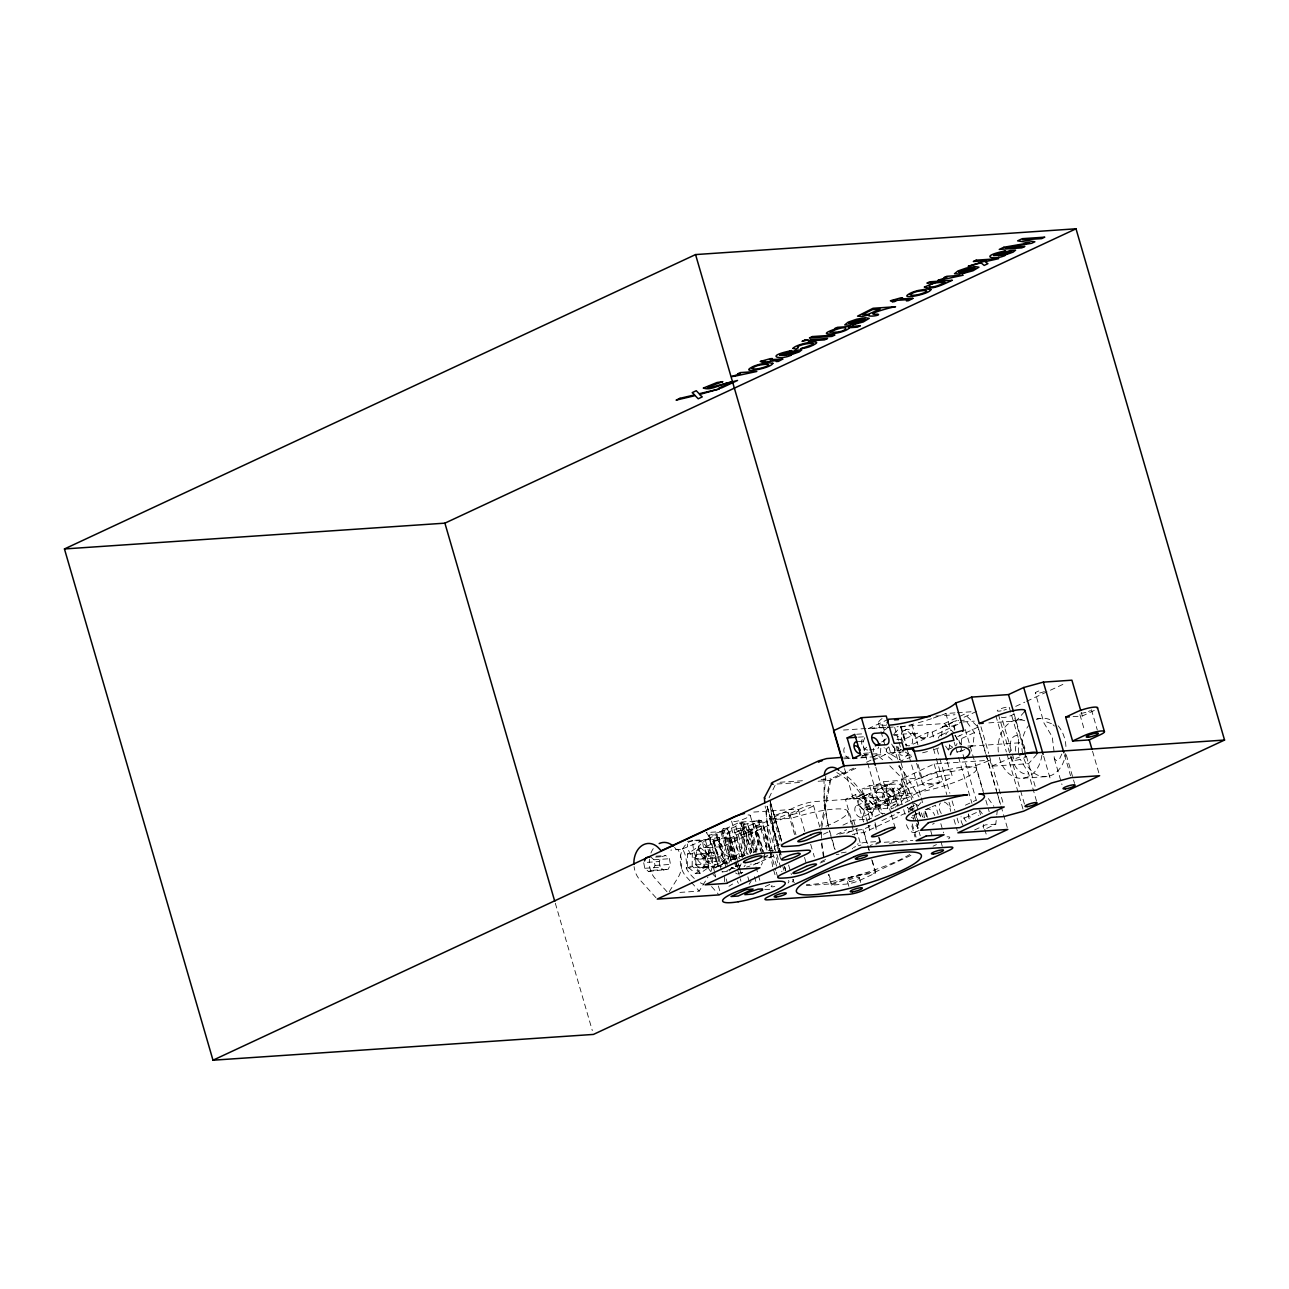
<?xml version="1.0" encoding="UTF-8"?>
<svg xmlns="http://www.w3.org/2000/svg" width="1289" height="1289" viewBox="0 0 1289 1289"><rect width="100%" height="100%" fill="white"/><g stroke="black" fill="none" stroke-linecap="round" stroke-linejoin="round"><path stroke-width="0.75" stroke-dasharray="5 3.75" d="M821.447 838.317L821.447 833.467M1054.064 751.551L1052.211 736.776L1043.977 723.048L1035.325 692.87M687.375 866.546L687.569 853.93L695.915 848.275L700.668 847.953L708.821 854.897L708.644 867.513L700.298 873.185L695.544 873.507L687.375 866.546L692.145 866.224L700.298 873.185M692.145 866.224L692.322 853.608L700.668 847.953M695.544 873.507L703.891 867.835L704.068 855.219L695.915 848.275M731.411 861.439L721.566 830.325L723.58 828.424L731.411 828.037C735.89 827.957 740.128 820.448 745.01 823.574L753.372 852.351M730.476 861.036L731.169 859.618L745.203 855.026M754.226 851.9L747.974 830.422L750.665 830.809L748.651 832.71L740.821 833.097C738.774 833.5 725.514 841.926 728.575 836.335L737.485 867.046M687.504 841.33L703.069 840.283L702.859 843.038A15.355 11.553 86.1 0 0 718.634 857.233A15.355 11.553 86.1 0 0 723.355 833.484L721.792 831.55L706.227 832.597L707.79 834.531A15.355 11.553 86.1 0 1 703.053 858.297A15.355 11.553 86.1 0 1 687.295 844.086M753.727 852.802A15.355 11.553 86.1 0 0 755.338 831.308L753.775 829.375L735.052 838.108L719.471 839.171L719.262 841.926A15.355 11.553 86.1 0 0 735.036 856.122A15.355 11.553 86.1 0 0 739.757 832.372L738.194 830.438L743.141 828.134L761.283 820.658L762.331 823.059A43.375 32.612 86.1 0 1 765.618 849.644M735.052 838.108L734.843 840.863A15.355 11.553 86.1 0 0 747.072 855.912M820.9 825.959L829.874 780.441L858.667 767.019M824.009 778.572L824.219 805.464L828.65 827.039M873.233 751.809L873.62 748.297M872.653 757.062L880.274 753.517L880.838 748.264M887.525 808.235L888.669 797.73L881.579 787.772L862.003 789.094L867.948 809.573L887.525 808.235L895.13 804.69L896.274 794.169L889.184 784.228L869.608 785.549L862.003 789.094M941.566 736.116L942.581 726.722L955.262 720.809L958.694 720.583M954.231 730.202L955.262 720.809M956.873 751.858L960.305 751.616L960.917 745.993M961.127 744.107L961.739 738.468L959.532 735.358M966.17 821.447L963.946 818.338L964.349 814.584M960.305 751.616L972.986 745.703L974.42 732.555L965.558 720.116L960.402 720.47M983.314 828.215L983.716 824.444M986.73 828.392L995.785 824.17L996.606 816.662M996.8 814.777L997.219 811.023M724.531 876.617L724.579 881.869M825.798 775.849L823.977 797.794L828.102 825.975M821.754 827.844L830.938 778.814L855.799 767.213M694.288 878.454A43.375 32.612 86.1 0 1 686.65 869.06L686.264 866.885A22.412 16.854 86.1 0 0 682.622 849.145L670.796 850.128M725.03 863.775C718.07 858.909 714.042 849.854 714.525 841.475L719.471 839.171M703.069 840.283L698.122 842.587L698.59 847.308A21.687 16.306 86.1 0 0 720.358 863.211A21.687 16.306 86.1 0 0 728.801 833.226L726.964 828.15L739.886 822.108L761.283 820.658M750.391 853.93C753.582 845.117 753.114 834.853 748.361 826.7M1061.83 754.017L1059.864 758.286L1056.448 760.655L1054.321 758.657L1053.999 754.548M864.79 737.646L862.712 742.996L867.094 761.251M882.997 733.538L886.461 724.611M745.01 823.574L743.656 824.799L751.761 852.448M769.098 797.73L775.881 783.696M648.512 871.477L668.201 869.253L670.473 864.403L669.426 858.732L665.688 855.525L661.434 856.702L659.162 861.551L643.71 862.599L644.758 868.287L648.512 871.477L652.75 870.301L655.021 865.451L653.974 859.779L650.22 856.573M694.835 859.135L697.091 854.285L712.044 852.383L715.782 855.59L716.829 861.261L714.573 866.111L699.621 868.013L695.883 864.822L694.835 859.135L705.534 858.41L707.79 853.56L712.044 852.383M669.281 891.634L677.998 877.632A22.412 16.854 86.1 0 0 677.869 849.467L677.708 849.225M679.899 892.407L699.218 891.102L707.935 877.084M729.477 870.832L731.395 867.739L734.972 867.497M749.151 884.302L751.084 881.193M721.341 869.946L712.978 841.169L719.198 837.383L728.108 868.093M773.497 850.724L768.18 850.676L759.269 819.965L753.034 823.752L761.96 854.462M714.332 870.784L705.228 839.832L717.135 834.692L725.498 863.485M753.259 864.967L772.578 856.412L764.023 857.137L755.096 826.442L767.003 821.302L753.034 823.752M764.023 857.137L767.825 855.235M759.559 862.051L757.578 863.421L750.585 864.21M908.809 753.066L902.042 761.058L890.989 754.274L888.846 746.895M921.039 802.435L917.655 806.415L907.504 811.152L914.272 803.16L919.025 806.076M1024.546 711.609L1016.183 721.034L987.084 723M1036.936 754.242L1028.574 763.684L991.724 766.182L989.984 760.204L934.122 763.99L901.156 779.362L906.602 798.133L939.568 782.761L934.122 763.99M732.635 884.012L728.946 886.268M894.195 733.505L900.657 727.157A57.828 10.634 -16.2 0 0 916.012 723.387M727.012 833.21L734.037 829.375L744.51 827.506L744.849 828.65L735.036 832.678L727.012 833.21L734.811 860.085M863.791 749.892L866.675 747.201M885.334 729.703L888.218 727.012L841.346 730.186M895.114 807.349L908.036 795.232L898.127 761.122M860.375 797.827L859.537 798.519A6.332 4.012 65 0 0 859.618 805.367A6.332 4.012 65 0 0 864.903 809.46L873.217 808.896A6.332 4.012 65 0 0 875.956 804.255A6.332 4.012 65 0 0 872.137 797.665L860.375 797.827L869.93 793.508M715.588 876.375L713.929 870.623A32.531 5.978 -16.2 0 1 715.443 867.529L731.169 859.618L739.628 858.377M744.075 866.724L745.251 865.161M721.921 866.224L717.49 866.127L708.563 835.433L724.257 830.712L721.566 830.325M747.974 830.422L763.668 825.701L772.03 854.494M717.49 866.127L724.354 863.888M773.368 855.977L763.845 859.086M743.656 824.799L759.269 819.965M731.814 868.673L733.522 867.723M740.982 873.41L742.818 872.395L740.611 872.54M904.121 730.557L906.393 729.445M821.077 861.648L827.812 858.49M874.812 808.235L884.995 803.466M888.54 719.246L868.254 728.704L886.268 727.495M881.595 741.948L884.979 740.369L883.98 736.954M861.68 756.224L870.123 752.293M896.822 739.564L904.717 739.032L917.397 733.119A8.137 5.156 65 0 0 924.342 738.726A8.137 5.156 65 0 0 927.822 732.41L932.124 732.12L956.97 720.519M900.286 726.545L944.338 723.548L964.623 714.09L978.093 727.093L996.606 790.818M904.717 739.032A8.137 5.156 65 0 1 907.214 729.284A8.137 5.156 65 0 1 915.158 738.323L927.822 732.41M866.45 762.25L875.328 758.109M964.075 717.216L976.498 711.415M682.461 848.903L698.122 842.587M873.056 760.301L885.656 754.436L893.1 760.945M721.792 831.55L726.738 829.246M890.989 754.274L901.124 749.553M942.581 726.722L952.877 726.029L961.932 721.808M957.904 724.354L930.142 737.308L915.158 738.323M941.051 735.133L948.656 731.588A8.137 5.156 65 0 0 945.884 734.633M710.352 871.074A43.375 32.612 86.1 0 1 708.048 867.61L707.661 865.435A22.412 16.854 86.1 0 0 704.02 847.695L714.299 842.571M689.986 880.838L686.038 876.439A20.608 15.484 86.1 0 1 683.605 847.421A20.608 15.484 86.1 0 1 705.421 845.326L707.5 847.646L708.773 847.372A22.412 16.854 86.1 0 1 710.819 871.702M1015.748 706.372L1024.803 702.151M1026.624 701.313L1064.65 683.573M907.118 758.705L912.193 756.337L902.703 750.52M978.093 727.093L957.808 736.551L960.047 744.285M707.5 847.646L722.952 846.599L794.201 813.375A14.453 2.659 -16.2 0 0 794.83 809.283L752.035 812.183A14.453 2.659 -16.2 0 0 750.424 812.344M961.739 738.468L974.42 732.555M948.156 749.602L954.231 746.766A8.137 5.156 65 0 1 949.832 745.38M853.366 826.62L845.439 799.341L855.574 794.604L869.253 793.67L875.988 800.179L879.775 813.198M884.947 813.375L881.257 813.617L873.33 786.322L883.464 781.601L897.144 780.667L903.879 787.176L907.665 800.195M844.537 768.615L853.35 798.938L863.501 794.217A14.453 2.659 -16.2 0 1 843.844 799.583L815.309 801.516A14.453 2.659 -16.2 0 0 795.667 806.898L777.912 815.18A14.453 2.659 -16.2 0 0 777.283 819.256L791.172 818.322A50.593 9.313 -16.2 0 1 844.714 809.428A50.593 9.313 -16.2 0 1 825.121 826.555M845.439 799.341L859.102 798.407L869.253 793.67M881.579 787.772L897.144 780.667M877.535 789.964L887.686 785.227M856.637 805.689L866.788 800.952M884.528 792.671L894.679 787.95M779.346 844.359L774.206 846.76A14.453 2.659 -16.2 0 0 771.128 850.804M859.102 798.407L865.854 804.9L875.988 800.179M873.33 786.322L886.993 785.404L893.728 791.897L903.879 787.176M875.811 767.213L885.205 799.583L908.02 788.932A14.453 2.659 -16.2 0 1 927.677 783.567L939.568 782.761M867.948 809.573L875.569 806.012L895.13 804.69M892.6 799.905L902.735 795.184M823.429 834.225L828.763 831.743M842.958 825.121L853.608 820.158L869.608 819.063M861.874 817.194A6.332 4.012 65 0 0 861.133 807.172A6.332 4.012 65 0 0 854.768 809.959A6.332 4.012 65 0 0 861.874 817.194L872.025 812.473A6.332 4.012 65 0 0 871.267 802.451A6.332 4.012 65 0 0 864.919 805.222A6.332 4.012 65 0 0 872.025 812.473M889.764 804.191A6.332 4.012 65 0 0 889.023 794.169A6.332 4.012 65 0 0 882.659 796.94A6.332 4.012 65 0 0 889.764 804.191L899.915 799.454A6.332 4.012 65 0 0 899.158 789.432A6.332 4.012 65 0 0 892.81 792.219A6.332 4.012 65 0 0 899.915 799.454M1073.06 716.636L1082.309 716.007L1093.716 710.69A12.648 2.32 -16.2 0 0 1096.053 709.433M836.625 834.434L846.664 829.745M879.485 814.439L863.517 821.899L855.574 794.604M909.808 800.292L891.392 808.88L883.464 781.601M846.76 833.226L857.523 828.199M839.719 834.047A32.531 5.978 -16.2 0 1 862.921 829.52L871.799 825.379L868.109 825.621M881.934 820.642L899.69 812.376L896 812.618M909.825 807.639L916.93 804.32M852.4 834.45A36.865 6.783 -16.2 0 1 864.113 832.468L914.175 809.121A36.865 6.783 -16.2 0 1 907.327 807.301L908.954 812.843M912.209 815.889L916.769 813.746M930.416 807.575L925.341 809.943L927.484 817.323M932.092 806.785L935.476 805.206L938.166 814.439M765.247 886.558L770.306 884.19M965.38 805.19L976.24 800.131M914.739 832.485L920.829 829.649M963.946 818.338L976.627 812.424L978.834 815.534M806.382 885.591L831.695 883.835L835.965 882.143A36.865 6.783 -16.2 0 1 875.569 871.88L913.837 854.027M871.702 859.779L875.553 873.007L860.343 880.113A10.844 1.998 -16.2 0 1 845.6 884.141L831.341 885.108L828.263 874.538M933.027 846.212L936.41 844.633M974.629 829.939L985.489 824.863L995.785 824.17M913.111 744.156L925.067 738.613M991.724 766.182L1009.174 758.528A18.078 3.319 -16.2 0 1 1013.267 756.901M731.556 868.802L726.352 870.752M875.827 844.327L880.081 842.555L912.838 840.364M719.198 837.383L705.228 839.832M712.978 841.169L728.575 836.335M740.305 865.515L733.957 866.74M699.621 868.013L703.875 866.836L706.13 861.987L716.829 861.261M717.135 834.692L708.563 835.433M755.096 826.442L763.668 825.701M726.223 863.453L727.608 863.211M836.207 854.526L838.946 854.204M970.794 746.122L1019.454 742.802A6.332 4.753 86.1 0 1 1024.916 749.795M933.349 718.07A57.828 10.634 -16.2 0 0 945.852 713.494L955.423 712.849M957.34 712.72L972.663 711.673M935.75 716.056L954.988 714.751M963.109 721.937L974.307 721.163M888.266 727.35L898.288 726.674M1017.102 719.971L1025.013 719.439M1036.904 718.634L1040.868 718.36M856.637 734.247L864.194 733.731M858.474 737.147L863.421 736.825M892.89 734.778L917.397 733.119M858.361 741.513L865.016 741.062M869.447 749.908L876.101 749.457A6.332 4.012 65 0 0 878.695 746.976M967.846 746.057L972.986 745.703M863.501 753.34L868.496 753.002M864.468 754.581L868.254 754.339M872.025 754.081L880.274 753.517M844.601 757.207L848.5 756.949M862.196 756.015L868.061 755.628M875.876 755.096L885.656 754.436M843.602 758.834L851.433 758.303M861.245 757.642L874.957 756.707M860.649 757.884L869.366 757.288M779.974 782.262L805.464 780.538M821.141 779.474L830.938 778.814M777.09 784.018L802.499 782.294M818.144 781.247L829.874 780.441M901.156 779.362L921.957 777.96A15.355 2.82 -16.2 0 1 940.261 770.967A15.355 2.82 -16.2 0 1 950.202 771.773A36.14 6.654 -16.2 0 0 989.984 760.204M1023.224 778.169L1047.006 776.558A29.276 22.01 86.1 0 0 1065.649 753.662M853.35 798.938L908.036 795.232M885.205 799.583L906.602 798.133M738.194 830.438L753.775 829.375M694.819 840.299L710.271 839.252M703.858 847.453L708.612 847.131M687.569 853.93L692.322 853.608M656.02 856.186L665.688 855.525M879.356 837.592L880.451 841.346L866.192 842.313A10.844 1.998 -16.2 0 0 857.282 844.166M655.634 857.088L661.434 856.702M697.091 854.285L707.79 853.56M704.068 855.219L708.821 854.897M653.974 859.779L669.426 858.732M701.345 853.109L705.083 856.315L715.782 855.59M699.524 859.135L715.089 858.087M731.491 856.976L743.173 856.17M655.021 865.451L670.473 864.403M644.758 868.287L660.21 867.239L663.964 870.429M695.883 864.822L706.581 864.097L710.32 867.288M652.75 870.301L668.201 869.253M686.086 867.996L714.573 866.111M703.891 867.835L708.644 867.513M721.888 871.863L722.887 871.799M764.764 889.619L771.902 889.136M731.395 867.739L735.068 868.673M1051.453 723.661L1046.024 721.743L1043.977 723.048M836.787 772.562C854.349 782.584 867.771 799.422 873.169 818.95M840.476 771.402C855.832 781.585 867.239 797.166 872.605 814.777M878.889 756.45L884.157 760.945M1053.049 724.789L1054.434 726.061M944.338 723.548L955.117 733.957M889.797 765.811L901.237 777.396L913.643 798.874M898.433 765.892L903.09 770.613L919.025 796.876M722.952 846.599L720.873 844.279A20.608 15.484 86.1 0 0 699.057 846.374A20.608 15.484 86.1 0 0 701.49 875.392M711.528 886.542L719.036 894.904M674.518 847.421L676.596 849.741M691.307 882.304L699.218 891.102M666.993 891.73L655.134 878.534A20.608 15.484 86.1 0 1 649.479 859.086M655.972 897.708L639.682 879.581A20.608 15.484 86.1 0 1 634.059 866.579M952.877 726.029L955.101 729.139M954.94 735.52L961.578 744.849M988.357 798.584L993.883 806.366M945.578 746.089L948.913 750.762M980.107 810.717L982.315 813.826M1036.549 801.226L1028.445 772.933L1020.211 759.205M743.141 828.134L745.203 832.114A21.687 16.306 86.1 0 1 743.157 856.46M726.964 828.15L728.817 831.727M1018.648 752.808L1018.358 739.096L1016.715 735.423C1009.738 736.341 1009.448 746.379 1010.463 751.809M739.886 822.108L740.933 824.509A43.375 32.612 86.1 0 1 743.527 855.493M916.108 804.433L918.316 810.249M918.912 812.086L920.12 815.76M925.099 811.812L926.614 816.823L925.083 811.216M1011.414 756.595C1013.235 764.49 1018.568 774.641 1027.961 774.125L1028.445 772.933M1054.321 758.657L1061.991 784.679M1018.101 737.324L1009.335 707.58A6.332 1.16 -16.2 0 1 1008.369 708.354M912.209 823.913L916.543 838.672M1091.412 709.74L1097.277 729.945M1081.213 712.237L1082.309 716.007M1092.524 751.213L1099.098 773.835M1079.908 714.605L1084.71 731.137M1066.245 754.806L1074.559 783.454M1064.456 754.726L1070.563 775.736M1043.703 756.272L1050.358 779.201M1013.992 713.478L1025.883 754.403M1026.415 756.256L1036.259 790.125M1026.028 756.691L1013.637 714.042A6.332 1.16 -16.2 0 1 1006.741 716.99A6.332 1.16 -16.2 0 1 1001.601 717.055L1011.833 752.293M1012.381 754.146L1013.992 759.704M998.411 714.428L1020.05 788.932M1020.614 790.85L1024.497 804.223M995.833 715.669L1006.387 751.97M1006.935 753.872L1023.031 809.283M980.929 726.706L988.711 753.453M989.259 755.354L1003.132 803.128M997.17 792.751L1000.538 804.336M1001.086 806.269L1007.257 827.506M977.288 724.869L985.618 753.517M986.166 755.435L1000.055 803.192M965.332 729.574L983.088 790.705M985.859 800.26L989.195 811.716M976.514 768.953A40.668 7.476 -16.2 0 1 918.783 792.155A40.668 7.476 -16.2 0 1 916.995 779.201A40.668 7.476 -16.2 0 1 976.514 768.953L983.926 794.427M960.611 746.218L976.321 800.276M979.124 809.943L980.816 815.728M984.732 829.246L986.987 836.98M945.852 713.494L950.847 730.686M954.182 742.158L955.294 745.977M955.842 747.878L958.065 755.531M958.613 757.433L971.938 803.289M947.399 762.105L950.202 771.773M932.124 732.12L934.348 739.757M937.119 749.312L939.343 756.949M939.89 758.867L949.88 793.251M952.104 800.888L954.875 810.443M957.099 818.08L959.322 825.733M933.478 748.764L935.701 756.401M936.249 758.319L946.803 794.62M949.01 802.257L951.234 809.895M954.005 819.45L957.34 830.922M911.984 724.321L917.881 744.655M940.841 823.687L943.532 832.92M940.889 841.491L942.372 846.599M918.026 764.425L921.957 777.96M916.608 763.297L922.666 784.147M901.301 727.205L906.666 745.687M900.657 727.157L906.215 746.25M906.763 748.168L920.652 795.925M921.2 797.843L922.86 803.579M930.706 830.761L932.237 836.045M921.442 812.956L922.537 816.743M894.679 727.383L898.449 740.321M898.981 742.158L900.592 747.701M919.25 811.957L920.862 817.5M897.869 747.475L899.851 754.291M896.226 746.234L911.758 799.728M912.322 801.645L919.54 826.475M915.254 812.876L916.898 818.499M917.446 820.384L919.073 826.007M911.581 806.044L913.74 813.456M914.272 815.309L920.201 835.659M893.712 745.96L897.579 759.221M882.401 724.724L884.012 730.267M911.806 825.927L915.029 837.012M878.566 723.21L886.494 750.504M898.385 791.446L903.138 807.816M903.67 809.637L905.78 816.92M893.728 791.897L898.594 808.654M887.154 800.324L890.86 813.053M891.392 814.874L895.082 827.619M867.642 763.152L882.514 814.326M869.608 785.549L875.569 806.012M874.989 822.559L877.181 830.084M874.877 824.622L876.439 830.003M878.518 837.173L880.081 842.555M865.854 804.9L870.172 819.788M863.614 809.234L867.851 823.784M868.383 825.605L870.494 832.887M864.113 832.468L867.384 843.731M867.932 845.6L869.576 851.239M872.299 860.617L875.569 871.88M862.921 829.52L868.963 850.321M853.608 820.158L855.719 827.425M856.25 829.246L860.472 843.812M847.775 811.329L851.465 824.058M851.997 825.878L854.639 834.982M859.264 877.616L860.746 882.739M847.485 881.515L848.968 886.639M832.372 840.154L835.127 849.644M834.563 848.855L829.375 830.857M813.456 805.319L820.851 830.793M828.908 874.28L831.695 883.835M810.668 844.263L812.795 851.546M813.311 853.35L814.374 856.992M798.487 809.814L804.964 832.13M804.513 857.411L806.108 862.873M789.915 814.229L795.925 834.692M788.304 812.94L794.781 835.272M774.834 849.532L770.21 801.694L781.698 841.379M770.21 801.694L781.924 842.007M788.61 865.048L791.398 874.651M773.626 818.741L781.553 846.035M781.182 854.945L766.826 805.528L781.279 855.493M784.485 866.353L785.597 870.156M769.614 818.547L778.266 848.307M778.798 850.176L780.425 855.751M782.858 866.546L783.97 870.333M776.88 854.462L781.891 871.735M766.826 821.061L775.752 851.755M776.59 866.176L773.303 854.688M762.959 826.168L775.736 870.333M776.268 872.154L777.847 877.616M773.577 869.866L775.221 875.505M758.254 820.046L767.181 850.74M755.95 825.314L764.313 854.091M754.967 824.025L762.766 850.901M750.262 815.518L760.526 850.869M751.294 828.875L757.416 849.983M750.665 830.809L756.804 851.916M747.636 824.122L755.999 852.899M755.999 867.03L757.884 873.555M758.448 875.473L760.123 881.241M742.673 822.688L751.036 851.481M741.239 823.043L750.15 853.753M740.24 827.796L748.039 854.655M754.484 876.746L756.401 883.448M740.821 833.097L746.959 854.204M735.906 826.668L744.269 855.461M736.341 834.466L743.028 857.491M731.572 821.125L742.319 857.894M747.846 876.81L750.214 885.027M731.411 828.037L739.773 856.831M730.992 838.092L738.243 863.034M738.806 864.951L739.918 868.802M728.817 831.518L736.712 858.619M737.26 860.536L741.175 873.974M729.558 838.446L736.809 863.388M737.372 865.306L738.484 869.14M735.375 862.003L740.949 881.193M727.222 837.56L735.584 866.353M723.58 828.424L732.619 859.489M722.259 828.924L731.298 860.037M720.954 832.259L729.864 862.953M717.264 837.109L726.19 867.803M716.281 835.82L724.096 862.679M726.158 878.921L727.786 884.56M713.977 841.089L721.228 866.047M709.272 834.966L718.199 865.676M718.376 885.978L720.052 891.73M555.317 903.235L592.312 1030.556M770.403 801.951L781.521 840.573M767.084 806.157L781.36 855.687M829.633 830.599L831.276 836.368M779.313 854.204L780.731 859.199M950.718 770.806L952.2 776.059A15.355 2.82 -16.2 0 1 929.643 784.775A15.355 2.82 -16.2 0 1 930.465 779.474A15.355 2.82 -16.2 0 1 952.2 776.059M772.707 866.707L767.954 840.911L766.165 806.06M772.449 851.417L768.276 831.566L765.167 806.028M778.846 852.545L774.383 833.274L770.032 804.368M776.477 857.684L777.928 863.372M823.494 857.298L820.755 839.622M823.913 856.444L821.447 839.929M705.083 856.315L706.581 864.097M659.162 861.551L660.21 867.239M730.509 837.528C738.146 871.412 694.707 880.661 692.902 844.021M714.525 841.475L714.992 846.196A21.687 16.306 86.1 0 0 729.01 863.05M901.285 749.441A8.137 5.156 65 0 1 891.682 744.059M893.97 735.294A8.137 5.156 65 0 1 901.849 741.691M894.92 748.248A8.137 5.156 65 0 1 890.908 754.097A8.137 5.156 65 0 1 884.077 747.604M883.593 741.9A8.137 5.156 65 0 1 886.365 738.839M941.292 813.52A8.137 5.156 65 0 1 940.39 802.95M944.273 802.048A8.137 5.156 65 0 1 950.67 811.329M924.616 817.806A8.137 5.156 65 0 1 926.904 809.025A8.137 5.156 65 0 1 934.783 815.438M934.219 823.172A8.137 5.156 65 0 1 932.495 824.203M917.945 827.554A8.137 5.156 65 0 1 915.931 825.347M913.804 819.53A8.137 5.156 65 0 1 913.998 816.807M915.045 814.777A8.137 5.156 65 0 1 923.182 817.355M917.027 823.703A8.137 5.156 65 0 1 913.692 832.565A8.137 5.156 65 0 1 906.199 823.075M911.323 817.419A8.137 5.156 65 0 1 913.579 818.692M909.696 745.735A8.137 5.156 65 0 1 905.281 744.349M903.283 742.142A8.137 5.156 65 0 1 902.381 731.588A8.137 5.156 65 0 1 910.533 734.15A8.137 5.156 65 0 1 911.42 744.72M1041.883 755.273A29.276 22.01 86.1 0 1 1021.694 778.314A29.276 22.01 86.1 0 1 999.184 757.014M998.331 752.019A29.276 22.01 86.1 0 1 1024.755 720.728M1047.006 776.558A29.276 22.01 86.1 0 1 1024.127 759.253M1022.548 753.437A29.276 22.01 86.1 0 1 1028.622 725.659M1036.388 719.616A29.276 22.01 86.1 0 1 1050.019 719.681M1058.108 725.804A29.276 22.01 86.1 0 1 1065.971 747.588M1044.412 691.548A6.332 1.16 -16.2 0 1 1035.55 693.353A6.332 1.16 -16.2 0 1 1040.868 690.292M1006.387 709.288A6.332 1.16 -16.2 0 1 1003.809 710.175M1001.134 710.835A6.332 1.16 -16.2 0 1 999.152 709.385A6.332 1.16 -16.2 0 1 1009.126 707.113M1015.732 751.149A6.332 4.753 86.1 0 1 1019.454 742.802M867.771 750.021A6.332 4.012 65 0 1 861.874 744.333A6.332 4.012 65 0 1 864.307 738.081M850.031 758.286A6.332 4.012 65 0 1 844.134 752.599A6.332 4.012 65 0 1 846.567 746.347M938.746 747.91A28.922 5.317 -16.2 0 1 933.204 749.811M927.419 751.551A28.922 5.317 -16.2 0 1 921.651 753.034M911.097 755.048A28.922 5.317 -16.2 0 1 901.108 751.664M903.621 751.745A40.668 7.476 -16.2 0 1 888.395 747.137M899.061 748.264A28.922 5.317 -16.2 0 1 897.885 746.315M885.479 725.304A40.668 7.476 -16.2 0 1 882.884 718.005M955.068 735.181A8.137 5.156 65 0 1 955.971 745.735M938.279 738.194A8.137 5.156 65 0 1 943.21 735.246M949.606 744.526A8.137 5.156 65 0 1 946.625 750.311M963.012 825.186A8.137 5.156 65 0 1 961.078 816.662M968.248 814.986A8.137 5.156 65 0 1 970.263 817.194M969.167 818.821A8.137 5.156 65 0 1 968.684 813.101M1090.43 710.513A6.332 1.16 -16.2 0 1 1088.464 711.447M1085.87 712.318A6.332 1.16 -16.2 0 1 1080.955 713.333M1024.449 756.127A6.332 1.16 -16.2 0 1 1023.079 758.383A6.332 1.16 -16.2 0 1 1014.201 760.188A6.332 1.16 -16.2 0 1 1019.518 757.126M892.794 796.457A6.332 4.012 65 0 1 886.896 790.769A6.332 4.012 65 0 1 889.313 784.518L897.643 783.954A6.332 4.012 65 0 1 903.541 789.641A6.332 4.012 65 0 1 901.108 795.893M931.48 718.698A57.828 10.634 -16.2 0 1 917.559 722.952M749.94 866.047A32.531 5.978 -16.2 0 1 746.573 867.062M727.35 871.348A32.531 5.978 -16.2 0 1 722.211 871.912M738.468 883.319A6.509 4.898 86.1 0 1 737.34 880.999M738.806 873.7A6.509 4.898 86.1 0 1 742.641 872.492M735.52 872.975A6.509 4.898 86.1 0 1 737.421 874.023M715.685 877.003A43.375 32.612 86.1 0 1 712.914 874.216M764.925 854.043A43.375 32.612 86.1 0 1 763.878 858.297M762.508 862.389A43.375 32.612 86.1 0 1 761.412 864.983M650.945 853.044A20.608 15.484 86.1 0 1 653.781 847.953M703.649 884.367A43.375 32.612 86.1 0 1 700.394 882.82M741.111 863.839A43.375 32.612 86.1 0 1 739.419 867.69M733.747 821.657A8.411 1.547 -16.2 0 0 745.171 818.531A17.579 3.239 -16.2 0 0 749.537 816.324A8.411 1.547 -16.2 0 0 748.071 814.97M880.451 841.346A32.531 5.978 -16.2 0 1 870.091 845.536M846.164 852.077A32.531 5.978 -16.2 0 1 840.847 852.964M788.497 880.451A32.531 5.978 -16.2 0 1 788.111 882.981M774.802 886.526A6.332 1.16 -16.2 0 1 771.209 886.461A6.332 1.16 -16.2 0 1 774.496 884.431M852.528 848.839A6.332 1.16 -16.2 0 1 852.448 848.323M853.56 847.518A6.332 1.16 -16.2 0 1 855.622 846.599M858.248 845.729A6.332 1.16 -16.2 0 1 860.907 845.085M831.341 885.108A32.531 5.978 -16.2 0 1 875.553 873.007M909.808 854.446A65.062 11.972 -16.2 0 1 806.398 884.689M794.362 882.707A65.062 11.972 -16.2 0 1 793.67 879.356M820.03 863.066A65.062 11.972 -16.2 0 1 827.699 860.021M889.523 843.328A65.062 11.972 -16.2 0 1 907.166 841.749M792.638 879.195A36.865 6.783 -16.2 0 1 792.203 881.982M947.028 836.835A10.844 1.998 -16.2 0 1 948.543 838.833M803.224 807.397L791.817 812.715A6.332 1.16 -16.2 0 0 791.543 814.503A6.332 1.16 -16.2 0 0 800.147 812.151L811.554 806.833A6.332 1.16 -16.2 0 0 811.828 805.045A6.332 1.16 -16.2 0 0 803.224 807.397M876.939 802.403L865.531 807.72A6.332 1.16 -16.2 0 0 865.241 809.508A6.332 1.16 -16.2 0 0 873.845 807.156L885.253 801.839A6.332 1.16 -16.2 0 0 885.527 800.05A6.332 1.16 -16.2 0 0 876.939 802.403M887.493 788.691L879.179 789.255A6.332 4.012 65 0 0 876.746 795.506A6.332 4.012 65 0 0 882.643 801.194L890.973 800.63A6.332 4.012 65 0 0 893.39 794.378A6.332 4.012 65 0 0 887.493 788.691M879.888 792.236L871.573 792.799A6.332 4.012 65 0 0 869.14 799.051A6.332 4.012 65 0 0 875.038 804.739L883.352 804.175A6.332 4.012 65 0 0 885.785 797.923A6.332 4.012 65 0 0 879.888 792.236M785.758 870.929L784.663 867.11L785.726 870.848M771.789 819.079A8.411 1.547 -16.2 0 0 783.213 815.953A17.579 3.239 -16.2 0 0 785.742 814.777A8.411 1.547 -16.2 0 0 787.08 812.376A8.411 1.547 -16.2 0 0 777.364 814.439A17.579 3.239 -16.2 0 0 772.159 816.71A8.411 1.547 -16.2 0 0 771.789 819.079M849.37 881.595A6.332 1.16 -16.2 0 0 859.344 878.131A6.332 1.16 -16.2 0 0 851.417 878.969A6.332 1.16 -16.2 0 0 849.37 881.595"/><path stroke-width="1.5" d="M842.635 757.336L826.716 758.56L818.724 760.864L772.449 782.439L764.409 797.698L764.764 802.757M824.396 774.931C824.267 766.697 834.112 764.957 838.946 770.419M887.154 722.823L888.54 719.246L929.965 716.442M950.444 754.726C953.618 740.079 981.461 748.555 963.979 758.77M644.468 860.971L645.982 857.749L650.22 856.573M771.257 783.293L773.174 784.292M764.409 797.698L764.893 798.536M1080.665 710.352L1071.9 680.189L1043.365 682.123L1023.708 687.504L1008.497 694.594L971.648 697.091A36.14 6.654 -16.2 0 1 955.729 702.924L963.656 730.219L951.959 733.505L953.973 740.289L941.55 742.98A15.355 2.82 -16.2 0 1 927.049 749.054A15.355 2.82 -16.2 0 1 913.224 750.73M912.757 750.021A15.355 2.82 -16.2 0 1 913.482 749.006L916.898 760.558M64.45 548.953L695.561 254.578L1076.009 228.798L1224.55 740.047L593.439 1034.423L212.991 1060.203L64.45 548.953L444.898 523.157L1076.009 228.798M902.381 750.665A28.922 5.317 -16.2 0 1 904.04 749.602L902.042 742.786L894.147 743.318L886.22 716.023L861.423 717.699L833.532 730.718L843.989 766.729M847.147 737.92L854.752 734.376L860.698 754.838L853.092 758.399L847.147 737.92L856.589 737.276M875.328 745.848L879.888 743.721M212.991 1060.203L844.102 765.843L1224.55 740.047M1072.593 741.03L1084.001 735.697A12.648 2.32 -16.2 0 1 1101.209 730.992A12.648 2.32 -16.2 0 1 1100.645 734.569L1089.237 739.902L1072.593 741.03L1065.665 717.135L1077.072 711.818A12.648 2.32 -16.2 0 1 1091.251 707.5A12.648 2.32 -16.2 0 1 1097.342 708.37M971.648 697.091L979.334 723.532L996.784 715.878A18.078 3.319 -16.2 0 1 1016.908 710.03A18.078 3.319 -16.2 0 1 1024.546 711.609M818.451 762.186L819.546 761.702M820.803 761.235L822.028 760.832M894.518 719.858L898.481 719.584M1065.665 717.135L1069.354 716.893M979.334 723.532L983.217 723.274M904.024 749.602L913.53 748.957M853.092 758.399L856.863 758.141M1097.455 707.58L1104.399 731.459M1089.237 739.902L1091.976 749.328M1043.365 682.123L1063.908 752.808M1023.708 687.504L1043.139 754.371M1024.981 710.545L1037.371 753.179A18.078 3.319 -16.2 0 0 1019.454 754.903M1008.497 694.594L1013.444 711.592M941.776 742.77L946.835 760.172M861.423 717.699L875.247 765.312M695.561 254.578L844.102 765.843M444.898 523.157L554.753 901.301M872.637 737.517A6.332 4.012 65 0 1 878.808 744.543M860.166 753.566A6.332 4.012 65 0 1 854.269 747.878A6.332 4.012 65 0 1 856.702 741.626M854.881 745.783A6.332 4.012 65 0 1 860.279 750.15M963.656 730.219A40.668 7.476 -16.2 0 1 962.69 731.201M951.959 733.505A28.922 5.317 -16.2 0 1 904.814 748.651M955.729 702.924A40.668 7.476 -16.2 0 1 928.547 716.281A40.668 7.476 -16.2 0 1 890.119 725.095M633.882 864.42A20.608 15.484 86.1 0 1 642.244 845.391A20.608 15.484 86.1 0 1 659.066 848.468L661.144 850.788L732.378 817.564A14.453 2.659 -16.2 0 1 744.51 813.472M659.178 843.538A20.608 15.484 86.1 0 1 673.196 846.1M865.435 319.479L852.271 324.876L863.276 321.944L869.237 318.367L865.273 317.738L856.557 319.237L848.114 322.186L844.778 324.909L849.854 325.15L862.679 319.173L865.435 319.479M975.129 268.305L961.981 273.719L972.986 270.771L978.947 267.194L974.967 266.565L966.267 268.064L957.824 271.028L954.488 273.751L959.564 273.977L972.389 267.999L975.129 268.305M782.713 359.083L778.411 361.387L776.236 361.532L777.766 360.324L762.008 362.499L764.796 361.194L760.22 361.5L770.145 358.713L772.401 358.551L770.032 359.663L782.713 359.083M912.87 298.387L908.568 300.675L906.393 300.82L907.923 299.612L897.208 300.337L894.421 301.642L892.165 301.787L894.953 300.482L890.377 300.804L900.302 298.001L902.558 297.84L900.189 298.951L912.87 298.387M793.009 348.384L795.426 349.11L798.278 347.772C794.926 345.581 811.007 342.375 813.472 343.615A5.14 0.951 -16.2 0 1 812.666 344.614L800.501 348.771L804.191 348.175A8.556 1.579 -16.2 0 0 809.444 346.773C831.292 337.782 796.956 343.019 793.009 348.384M829.923 331.901C847.501 334.286 854.204 321.509 829.923 331.901M849.016 327.728L848.855 328.437C841.91 334.512 810.394 337.074 836.787 328.518L834.611 328.663L837.463 327.325L860.343 325.779L857.394 327.148L849.016 327.728M868.254 315.322C869.608 317.4 882.353 314.854 877.503 314.162C861.004 315.402 893.809 306.476 895.549 306.75L873.056 308.28L857.556 316.143L862.164 316.514L868.867 314.79L868.254 315.322M944.901 282.355C926.582 292.732 921.232 282.13 944.901 282.355M772.852 363.305C771.176 368.477 736.406 374.535 753.485 366.35A10.296 1.885 -16.2 0 1 759.994 364.223L768.824 362.741L772.852 363.305M930.9 289.59C929.24 294.762 894.453 300.82 911.532 292.635A10.296 1.885 -16.2 0 1 918.058 290.508L926.872 289.01L930.9 289.59M791.22 355.152C780.828 360.34 762.717 356.36 791.897 350.56L779.684 355.281L782.955 355.2L796.183 350.254L801.758 349.883L799.228 351.897L790.205 355.023L791.22 355.152M1005.049 255.415C994.673 260.604 976.563 256.624 1005.726 250.823L993.513 255.544L996.784 255.464L1010.028 250.517L1015.587 250.13L1013.057 252.161L1004.05 255.286L1005.049 255.415M924.439 287.044C932.817 290.541 944.563 283.483 952.362 280.261L929.788 281.792L926.92 283.113L935.089 282.565L924.439 287.044M703.423 388.053C711.238 391.26 722.726 382.752 731.653 382.156L718.891 388.118L721.486 387.941L737.55 380.448L711.19 387.248L707.484 387.151L722.823 381.673L717.022 382.511L703.423 388.053M752.003 368.155C755.628 371.941 782.004 361.484 759.882 365.029A5.704 1.047 -16.2 0 0 755.402 366.398L752.003 368.155M910.05 294.44C913.692 298.21 940.052 287.753 917.929 291.314A5.704 1.047 -16.2 0 0 913.45 292.684L910.05 294.44M848.774 323.04L850.692 323.877L860.408 319.35L848.774 323.04M958.484 271.866L960.402 272.72L970.118 268.176L958.484 271.866M862.277 314.532L868.125 314.339L880.113 309.102L872.411 309.618L862.277 314.532M928.418 822.672L920.652 830.293L959.87 827.635L1004.244 806.946L973.598 809.025A57.828 10.634 -16.2 0 1 928.418 822.672M746.653 892.923L744.849 894.63L752.873 894.083L762.685 890.054L762.347 888.911L758.077 889.201L746.653 892.923M797.714 351.398L790.785 354.378L784.179 355.377L794.105 351.575L797.714 351.398M1011.543 251.661L1004.63 254.642L998.024 255.625L1007.95 251.838L1011.543 251.661M734.907 376.162L731.588 376.581L740.418 373.697L737.582 373.891L740.385 372.585L756.788 371.474L734.907 376.162M941.324 279.89L937.989 280.309L946.835 277.425L943.999 277.618L946.787 276.313L963.189 275.202L941.324 279.89M679.996 398.317L676.113 400.138L695.142 395.626L698.235 398.784L702.263 396.899L699.476 394.515L719.294 388.956L699.17 393.741L696.253 390.728L692.193 392.629L694.674 394.901L679.996 398.317M805.029 340.006L802.048 341.392L808.155 339.797L805.029 340.006M812.376 336.574L809.444 337.944L831.937 336.413L834.885 335.043L812.376 336.574M976.176 260.185L973.34 261.506L986.407 260.62L968.136 266.356L980.977 262.811L984.168 265.421L987.922 263.665L985.102 261.683L998.669 258.654L976.176 260.185M1003.873 247.262L999.265 249.405L1021.774 247.875L1024.852 246.441L1005.807 247.762L1031.635 243.283L1034.858 241.784L1022.773 239.851L1041.657 238.61L1044.767 237.16L1022.274 238.674L1017.617 240.85L1029.75 242.783L1003.873 247.262M811.2 339.587L808.219 340.973L824.541 339.877L827.538 338.475L811.2 339.587M744.285 858.49L657.229 899.094L719.036 894.904L806.092 854.301A14.453 2.659 -16.2 0 0 806.721 850.224L763.926 853.125A14.453 2.659 -16.2 0 0 744.285 858.49M803.595 834.192L785.839 842.474A14.453 2.659 -16.2 0 0 785.21 846.551L799.099 845.616A50.593 9.313 -16.2 0 1 855.703 838.607A50.593 9.313 -16.2 0 1 806.108 862.873L782.133 874.055A14.453 2.659 -16.2 0 0 781.505 878.131A48.982 9.007 -16.2 0 0 788.642 877.648A14.453 2.659 -16.2 0 0 808.284 872.282L861.535 847.437L987.535 838.897L1007.821 829.439L957.904 832.823L990.854 817.452L1003.938 816.565L1023.579 811.2L1099.646 775.72L1071.111 777.654L1051.47 783.019L1036.259 790.125L978.85 794.008A40.668 7.476 -16.2 0 1 951.556 813.343A40.668 7.476 -16.2 0 1 907.23 816.34A40.668 7.476 -16.2 0 1 967.636 794.765L931.641 797.214A14.453 2.659 -16.2 0 0 911.984 802.58L871.428 821.512A14.453 2.659 -16.2 0 1 851.771 826.877L823.236 828.811A14.453 2.659 -16.2 0 0 803.595 834.192M811.168 834.692L799.744 840.009A6.332 1.16 -16.2 0 0 799.47 841.798A6.332 1.16 -16.2 0 0 808.074 839.445L819.482 834.128A6.332 1.16 -16.2 0 0 819.756 832.34A6.332 1.16 -16.2 0 0 811.168 834.692M738.565 869.221L705.083 884.834L726.48 883.384L759.978 867.771L738.565 869.221M745.977 889.539L731.024 896.516L738.162 896.032L753.114 889.056L745.977 889.539M806.269 866.353L794.862 871.67A6.332 1.16 -16.2 0 0 794.572 873.459A6.332 1.16 -16.2 0 0 803.176 871.106L814.584 865.789A6.332 1.16 -16.2 0 0 814.857 864.001A6.332 1.16 -16.2 0 0 806.269 866.353M884.866 829.697L873.459 835.014A6.332 1.16 -16.2 0 0 873.185 836.803A6.332 1.16 -16.2 0 0 881.773 834.45L893.18 829.133A6.332 1.16 -16.2 0 0 893.454 827.345A6.332 1.16 -16.2 0 0 884.866 829.697M854.414 856.589L768.212 896.79A10.844 1.998 -16.2 0 0 767.745 899.851L848.581 894.373A10.844 1.998 -16.2 0 0 863.324 890.345L949.526 850.144A10.844 1.998 -16.2 0 0 949.993 847.066L869.157 852.545A10.844 1.998 -16.2 0 0 854.414 856.589M926.243 835.981L916.092 840.718L933.929 839.51L944.064 834.773L926.243 835.981M882.772 732.78L874.441 733.344A6.332 4.012 65 0 0 872.025 739.596A6.332 4.012 65 0 0 877.922 745.284L886.236 744.72A6.332 4.012 65 0 0 888.669 738.468A6.332 4.012 65 0 0 882.772 732.78M1065.342 788.884A6.332 1.16 -16.2 0 0 1075.123 785.372A6.332 1.16 -16.2 0 0 1066.857 786.387A6.332 1.16 -16.2 0 0 1065.342 788.884M1027.301 806.624A6.332 1.16 -16.2 0 0 1037.097 803.111A6.332 1.16 -16.2 0 0 1028.815 804.127A6.332 1.16 -16.2 0 0 1027.301 806.624M1088.561 737.147A6.332 1.16 -16.2 0 0 1098.341 733.618A6.332 1.16 -16.2 0 0 1090.075 734.649A6.332 1.16 -16.2 0 0 1088.561 737.147M738.178 901.768A32.531 5.978 -16.2 0 0 785.243 883.255A32.531 5.978 -16.2 0 0 738.452 890.908A32.531 5.978 -16.2 0 0 738.178 901.768M798.004 853.334A8.411 1.547 -16.2 0 0 786.58 856.46A17.579 3.239 -16.2 0 0 784.05 857.652A8.411 1.547 -16.2 0 0 783.68 860.021A8.411 1.547 -16.2 0 0 795.104 856.895A17.579 3.239 -16.2 0 0 797.649 855.719A8.411 1.547 -16.2 0 0 798.004 853.334M745.638 862.599A8.411 1.547 -16.2 0 0 757.062 859.473A17.579 3.239 -16.2 0 0 761.445 857.266A8.411 1.547 -16.2 0 0 759.962 855.912A8.411 1.547 -16.2 0 0 751.229 857.958A17.579 3.239 -16.2 0 0 746.009 860.23A8.411 1.547 -16.2 0 0 745.638 862.599M776.252 896.999A6.332 1.16 -16.2 0 0 786.226 893.535A6.332 1.16 -16.2 0 0 778.298 894.373A6.332 1.16 -16.2 0 0 776.252 896.999M857.394 859.151A6.332 1.16 -16.2 0 0 867.368 855.687A6.332 1.16 -16.2 0 0 859.441 856.524A6.332 1.16 -16.2 0 0 857.394 859.151M933.462 853.995A6.332 1.16 -16.2 0 0 943.435 850.531A6.332 1.16 -16.2 0 0 935.524 851.368A6.332 1.16 -16.2 0 0 933.462 853.995M852.335 891.843A6.332 1.16 -16.2 0 0 862.309 888.379A6.332 1.16 -16.2 0 0 854.381 889.217A6.332 1.16 -16.2 0 0 852.335 891.843M829.745 892.633A65.062 11.972 -16.2 0 0 921.377 855.477A65.062 11.972 -16.2 0 0 825.492 872.282A65.062 11.972 -16.2 0 0 829.745 892.633"/></g></svg>
